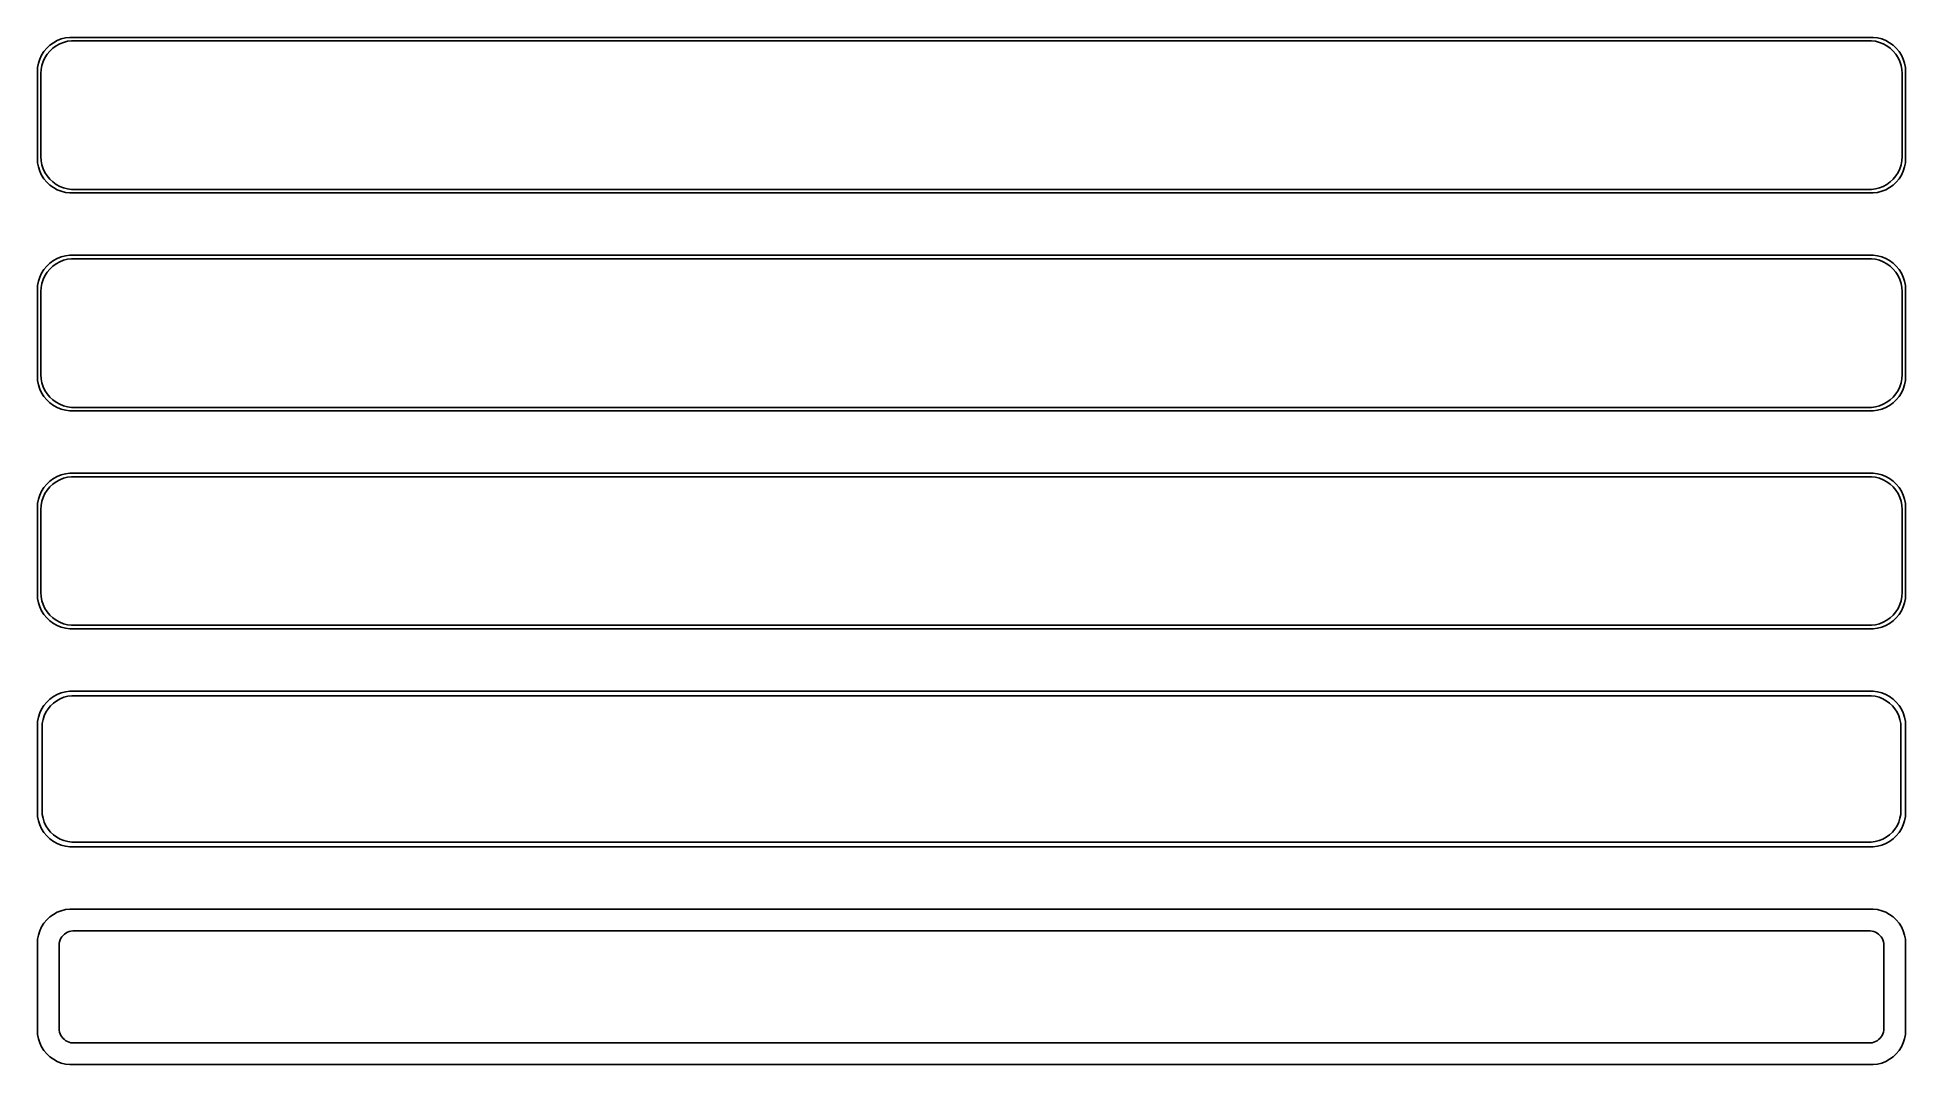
# Model space of a CAD drawing. Header units: metres. Extents: x -135 to 135, y 146 to 295.
import ezdxf

# ---------------------------------------------------------------- set-up
doc = ezdxf.new("R2010")
doc.units = ezdxf.units.M

msp = doc.modelspace()

# ---------------------------------------------------------------- linework, layer by layer
for p, q in [((-131.545, 294.505), (-132.129, 294.274)), ((-130.937, 294.661), (-131.545, 294.505)), ((-130.314, 294.74), (-130.937, 294.661)), ((130.314, 294.74), (-130.314, 294.74)), ((130.937, 294.661), (130.314, 294.74)), ((131.545, 294.505), (130.937, 294.661)), ((132.129, 294.274), (131.545, 294.505)), ((-134.382, 292.159), (-134.649, 291.591)), ((-134.045, 292.689), (-134.382, 292.159)), ((-134.166, 291.249), (-133.912, 291.788)), ((-133.645, 293.173), (-134.045, 292.689)), ((-133.912, 291.788), (-133.593, 292.292)), ((-133.187, 293.603), (-133.645, 293.173)), ((-133.593, 292.292), (-133.213, 292.752)), ((-133.213, 292.752), (-132.778, 293.16)), ((-132.679, 293.972), (-133.187, 293.603)), ((-132.778, 293.16), (-132.295, 293.511)), ((-132.129, 294.274), (-132.679, 293.972)), ((-132.295, 293.511), (-131.772, 293.798)), ((-131.772, 293.798), (-131.218, 294.018)), ((-131.218, 294.018), (-130.64, 294.166)), ((-130.64, 294.166), (-130.048, 294.241)), ((-130.048, 294.241), (130.048, 294.241)), ((130.048, 294.241), (130.64, 294.166)), ((130.64, 294.166), (131.218, 294.018)), ((131.218, 294.018), (131.772, 293.798)), ((131.772, 293.798), (132.295, 293.511)), ((132.679, 293.972), (132.129, 294.274)), ((132.295, 293.511), (132.778, 293.16)), ((133.187, 293.603), (132.679, 293.972)), ((132.778, 293.16), (133.213, 292.752)), ((133.645, 293.173), (133.187, 293.603)), ((133.213, 292.752), (133.593, 292.292)), ((133.593, 292.292), (133.912, 291.788)), ((134.045, 292.689), (133.645, 293.173)), ((133.912, 291.788), (134.166, 291.249)), ((134.382, 292.159), (134.045, 292.689)), ((134.649, 291.591), (134.382, 292.159)), ((-134.961, 290.377), (-135, 289.75)), ((-135, 289.75), (-135, 277.25)), ((-134.843, 290.993), (-134.961, 290.377)), ((-134.649, 291.591), (-134.843, 290.993)), ((-134.5, 289.5), (-134.463, 290.095)), ((-134.5, 277.5), (-134.5, 289.5)), ((-134.463, 290.095), (-134.351, 290.681)), ((-134.351, 290.681), (-134.166, 291.249)), ((134.166, 291.249), (134.351, 290.681)), ((134.351, 290.681), (134.463, 290.095)), ((134.463, 290.095), (134.5, 289.5)), ((134.5, 289.5), (134.5, 277.5)), ((134.843, 290.993), (134.649, 291.591)), ((134.961, 290.377), (134.843, 290.993)), ((135, 289.75), (134.961, 290.377)), ((135, 277.25), (135, 289.75)), ((-135, 277.25), (-134.961, 276.623)), ((-134.961, 276.623), (-134.843, 276.007)), ((-134.843, 276.007), (-134.649, 275.409)), ((-134.649, 275.409), (-134.382, 274.841)), ((-134.463, 276.905), (-134.5, 277.5)), ((-134.351, 276.319), (-134.463, 276.905)), ((-134.166, 275.751), (-134.351, 276.319)), ((-133.912, 275.212), (-134.166, 275.751)), ((134.166, 275.751), (133.912, 275.212)), ((134.351, 276.319), (134.166, 275.751)), ((134.463, 276.905), (134.351, 276.319)), ((134.382, 274.841), (134.649, 275.409)), ((134.5, 277.5), (134.463, 276.905)), ((134.649, 275.409), (134.843, 276.007)), ((134.843, 276.007), (134.961, 276.623)), ((134.961, 276.623), (135, 277.25)), ((-134.382, 274.841), (-134.045, 274.311)), ((-134.045, 274.311), (-133.645, 273.827)), ((-133.593, 274.708), (-133.912, 275.212)), ((-133.645, 273.827), (-133.187, 273.397)), ((-133.213, 274.248), (-133.593, 274.708)), ((-132.778, 273.84), (-133.213, 274.248)), ((-133.187, 273.397), (-132.679, 273.028)), ((-132.295, 273.489), (-132.778, 273.84)), ((-132.679, 273.028), (-132.129, 272.726)), ((-131.772, 273.202), (-132.295, 273.489)), ((-132.129, 272.726), (-131.545, 272.495)), ((-131.218, 272.982), (-131.772, 273.202)), ((-130.64, 272.834), (-131.218, 272.982)), ((-130.048, 272.759), (-130.64, 272.834)), ((130.048, 272.759), (-130.048, 272.759)), ((130.64, 272.834), (130.048, 272.759)), ((131.218, 272.982), (130.64, 272.834)), ((131.772, 273.202), (131.218, 272.982)), ((131.545, 272.495), (132.129, 272.726)), ((132.295, 273.489), (131.772, 273.202)), ((132.129, 272.726), (132.679, 273.028)), ((132.778, 273.84), (132.295, 273.489)), ((132.679, 273.028), (133.187, 273.397)), ((133.213, 274.248), (132.778, 273.84)), ((133.187, 273.397), (133.645, 273.827)), ((133.593, 274.708), (133.213, 274.248)), ((133.912, 275.212), (133.593, 274.708)), ((133.645, 273.827), (134.045, 274.311)), ((134.045, 274.311), (134.382, 274.841)), ((-131.545, 272.495), (-130.937, 272.339)), ((-130.937, 272.339), (-130.314, 272.26)), ((-130.314, 272.26), (130.314, 272.26)), ((130.314, 272.26), (130.937, 272.339)), ((130.937, 272.339), (131.545, 272.495)), ((-133.187, 262.103), (-133.645, 261.673)), ((-132.679, 262.472), (-133.187, 262.103)), ((-132.778, 261.66), (-132.295, 262.011)), ((-132.129, 262.774), (-132.679, 262.472)), ((-132.295, 262.011), (-131.772, 262.298)), ((-131.545, 263.005), (-132.129, 262.774)), ((-131.772, 262.298), (-131.218, 262.518)), ((-130.937, 263.161), (-131.545, 263.005)), ((-131.218, 262.518), (-130.64, 262.666)), ((-130.314, 263.24), (-130.937, 263.161)), ((-130.64, 262.666), (-130.048, 262.741)), ((130.314, 263.24), (-130.314, 263.24)), ((-130.048, 262.741), (130.048, 262.741)), ((130.048, 262.741), (130.64, 262.666)), ((130.937, 263.161), (130.314, 263.24)), ((130.64, 262.666), (131.218, 262.518)), ((131.545, 263.005), (130.937, 263.161)), ((131.218, 262.518), (131.772, 262.298)), ((132.129, 262.774), (131.545, 263.005)), ((131.772, 262.298), (132.295, 262.011)), ((132.679, 262.472), (132.129, 262.774)), ((132.295, 262.011), (132.778, 261.66)), ((133.187, 262.103), (132.679, 262.472)), ((133.645, 261.673), (133.187, 262.103)), ((-134.843, 259.493), (-134.961, 258.877)), ((-134.649, 260.091), (-134.843, 259.493)), ((-134.382, 260.659), (-134.649, 260.091)), ((-134.045, 261.189), (-134.382, 260.659)), ((-134.351, 259.181), (-134.166, 259.749)), ((-134.166, 259.749), (-133.912, 260.288)), ((-133.645, 261.673), (-134.045, 261.189)), ((-133.912, 260.288), (-133.593, 260.792)), ((-133.593, 260.792), (-133.213, 261.252)), ((-133.213, 261.252), (-132.778, 261.66)), ((132.778, 261.66), (133.213, 261.252)), ((133.213, 261.252), (133.593, 260.792)), ((133.593, 260.792), (133.912, 260.288)), ((134.045, 261.189), (133.645, 261.673)), ((133.912, 260.288), (134.166, 259.749)), ((134.382, 260.659), (134.045, 261.189)), ((134.166, 259.749), (134.351, 259.181)), ((134.649, 260.091), (134.382, 260.659)), ((134.843, 259.493), (134.649, 260.091)), ((134.961, 258.877), (134.843, 259.493)), ((-134.961, 258.877), (-135, 258.25)), ((-135, 258.25), (-135, 245.75)), ((-134.5, 258), (-134.463, 258.595)), ((-134.5, 246), (-134.5, 258)), ((-134.463, 258.595), (-134.351, 259.181)), ((134.351, 259.181), (134.463, 258.595)), ((134.463, 258.595), (134.5, 258)), ((134.5, 258), (134.5, 246)), ((135, 258.25), (134.961, 258.877)), ((135, 245.75), (135, 258.25)), ((-135, 245.75), (-134.961, 245.123)), ((-134.463, 245.405), (-134.5, 246)), ((134.5, 246), (134.463, 245.405)), ((134.961, 245.123), (135, 245.75)), ((-134.961, 245.123), (-134.843, 244.507)), ((-134.843, 244.507), (-134.649, 243.909)), ((-134.649, 243.909), (-134.382, 243.341)), ((-134.351, 244.819), (-134.463, 245.405)), ((-134.382, 243.341), (-134.045, 242.811)), ((-134.166, 244.251), (-134.351, 244.819)), ((-133.912, 243.712), (-134.166, 244.251)), ((-133.593, 243.208), (-133.912, 243.712)), ((-133.213, 242.748), (-133.593, 243.208)), ((133.593, 243.208), (133.213, 242.748)), ((133.912, 243.712), (133.593, 243.208)), ((134.166, 244.251), (133.912, 243.712)), ((134.045, 242.811), (134.382, 243.341)), ((134.351, 244.819), (134.166, 244.251)), ((134.463, 245.405), (134.351, 244.819)), ((134.382, 243.341), (134.649, 243.909)), ((134.649, 243.909), (134.843, 244.507)), ((134.843, 244.507), (134.961, 245.123)), ((-134.045, 242.811), (-133.645, 242.327)), ((-133.645, 242.327), (-133.187, 241.897)), ((-132.778, 242.34), (-133.213, 242.748)), ((-133.187, 241.897), (-132.679, 241.528)), ((-132.295, 241.989), (-132.778, 242.34)), ((-132.679, 241.528), (-132.129, 241.226)), ((-131.772, 241.702), (-132.295, 241.989)), ((-132.129, 241.226), (-131.545, 240.995)), ((-131.218, 241.482), (-131.772, 241.702)), ((-131.545, 240.995), (-130.937, 240.839)), ((-130.64, 241.334), (-131.218, 241.482)), ((-130.937, 240.839), (-130.314, 240.76)), ((-130.048, 241.259), (-130.64, 241.334)), ((-130.314, 240.76), (130.314, 240.76)), ((130.048, 241.259), (-130.048, 241.259)), ((130.64, 241.334), (130.048, 241.259)), ((130.314, 240.76), (130.937, 240.839)), ((131.218, 241.482), (130.64, 241.334)), ((130.937, 240.839), (131.545, 240.995)), ((131.772, 241.702), (131.218, 241.482)), ((131.545, 240.995), (132.129, 241.226)), ((132.295, 241.989), (131.772, 241.702)), ((132.129, 241.226), (132.679, 241.528)), ((132.778, 242.34), (132.295, 241.989)), ((132.679, 241.528), (133.187, 241.897)), ((133.213, 242.748), (132.778, 242.34)), ((133.187, 241.897), (133.645, 242.327)), ((133.645, 242.327), (134.045, 242.811)), ((-134.045, 229.689), (-134.382, 229.159)), ((-133.645, 230.173), (-134.045, 229.689)), ((-133.187, 230.603), (-133.645, 230.173)), ((-133.593, 229.292), (-133.213, 229.752)), ((-133.213, 229.752), (-132.778, 230.16)), ((-132.679, 230.972), (-133.187, 230.603)), ((-132.778, 230.16), (-132.295, 230.511)), ((-132.129, 231.274), (-132.679, 230.972)), ((-132.295, 230.511), (-131.772, 230.798)), ((-131.545, 231.505), (-132.129, 231.274)), ((-131.772, 230.798), (-131.218, 231.018)), ((-130.937, 231.661), (-131.545, 231.505)), ((-131.218, 231.018), (-130.64, 231.166)), ((-130.314, 231.74), (-130.937, 231.661)), ((-130.64, 231.166), (-130.048, 231.241)), ((130.314, 231.74), (-130.314, 231.74)), ((-130.048, 231.241), (130.048, 231.241)), ((130.048, 231.241), (130.64, 231.166)), ((130.937, 231.661), (130.314, 231.74)), ((130.64, 231.166), (131.218, 231.018)), ((131.545, 231.505), (130.937, 231.661)), ((131.218, 231.018), (131.772, 230.798)), ((132.129, 231.274), (131.545, 231.505)), ((131.772, 230.798), (132.295, 230.511)), ((132.679, 230.972), (132.129, 231.274)), ((132.295, 230.511), (132.778, 230.16)), ((133.187, 230.603), (132.679, 230.972)), ((132.778, 230.16), (133.213, 229.752)), ((133.645, 230.173), (133.187, 230.603)), ((133.213, 229.752), (133.593, 229.292)), ((134.045, 229.689), (133.645, 230.173)), ((134.382, 229.159), (134.045, 229.689)), ((-134.961, 227.377), (-135, 226.75)), ((-134.843, 227.993), (-134.961, 227.377)), ((-134.649, 228.591), (-134.843, 227.993)), ((-134.382, 229.159), (-134.649, 228.591)), ((-134.5, 226.5), (-134.463, 227.095)), ((-134.463, 227.095), (-134.351, 227.681)), ((-134.351, 227.681), (-134.166, 228.249)), ((-134.166, 228.249), (-133.912, 228.788)), ((-133.912, 228.788), (-133.593, 229.292)), ((133.593, 229.292), (133.912, 228.788)), ((133.912, 228.788), (134.166, 228.249)), ((134.166, 228.249), (134.351, 227.681)), ((134.351, 227.681), (134.463, 227.095)), ((134.649, 228.591), (134.382, 229.159)), ((134.463, 227.095), (134.5, 226.5)), ((134.843, 227.993), (134.649, 228.591)), ((134.961, 227.377), (134.843, 227.993)), ((135, 226.75), (134.961, 227.377)), ((-135, 226.75), (-135, 214.25)), ((-134.5, 214.5), (-134.5, 226.5)), ((134.5, 226.5), (134.5, 214.5)), ((135, 214.25), (135, 226.75)), ((-135, 214.25), (-134.961, 213.623)), ((-134.961, 213.623), (-134.843, 213.007)), ((-134.463, 213.905), (-134.5, 214.5)), ((-134.351, 213.319), (-134.463, 213.905)), ((-134.166, 212.751), (-134.351, 213.319)), ((134.351, 213.319), (134.166, 212.751)), ((134.463, 213.905), (134.351, 213.319)), ((134.5, 214.5), (134.463, 213.905)), ((134.843, 213.007), (134.961, 213.623)), ((134.961, 213.623), (135, 214.25)), ((-134.843, 213.007), (-134.649, 212.409)), ((-134.649, 212.409), (-134.382, 211.841)), ((-134.382, 211.841), (-134.045, 211.311)), ((-133.912, 212.212), (-134.166, 212.751)), ((-134.045, 211.311), (-133.645, 210.827)), ((-133.593, 211.708), (-133.912, 212.212)), ((-133.645, 210.827), (-133.187, 210.397)), ((-133.213, 211.248), (-133.593, 211.708)), ((-132.778, 210.84), (-133.213, 211.248)), ((-132.295, 210.489), (-132.778, 210.84)), ((132.778, 210.84), (132.295, 210.489)), ((133.213, 211.248), (132.778, 210.84)), ((133.187, 210.397), (133.645, 210.827)), ((133.593, 211.708), (133.213, 211.248)), ((133.912, 212.212), (133.593, 211.708)), ((133.645, 210.827), (134.045, 211.311)), ((134.166, 212.751), (133.912, 212.212)), ((134.045, 211.311), (134.382, 211.841)), ((134.382, 211.841), (134.649, 212.409)), ((134.649, 212.409), (134.843, 213.007)), ((-133.187, 210.397), (-132.679, 210.028)), ((-132.679, 210.028), (-132.129, 209.726)), ((-131.772, 210.202), (-132.295, 210.489)), ((-132.129, 209.726), (-131.545, 209.495)), ((-131.218, 209.982), (-131.772, 210.202)), ((-131.545, 209.495), (-130.937, 209.339)), ((-130.64, 209.834), (-131.218, 209.982)), ((-130.937, 209.339), (-130.314, 209.26)), ((-130.048, 209.759), (-130.64, 209.834)), ((-130.314, 209.26), (130.314, 209.26)), ((130.048, 209.759), (-130.048, 209.759)), ((130.64, 209.834), (130.048, 209.759)), ((130.314, 209.26), (130.937, 209.339)), ((131.218, 209.982), (130.64, 209.834)), ((130.937, 209.339), (131.545, 209.495)), ((131.772, 210.202), (131.218, 209.982)), ((131.545, 209.495), (132.129, 209.726)), ((132.295, 210.489), (131.772, 210.202)), ((132.129, 209.726), (132.679, 210.028)), ((132.679, 210.028), (133.187, 210.397)), ((-131.545, 200.005), (-132.129, 199.774)), ((-130.937, 200.161), (-131.545, 200.005)), ((-130.314, 200.24), (-130.937, 200.161)), ((130.314, 200.24), (-130.314, 200.24)), ((130.937, 200.161), (130.314, 200.24)), ((131.545, 200.005), (130.937, 200.161)), ((132.129, 199.774), (131.545, 200.005)), ((-134.382, 197.659), (-134.649, 197.091)), ((-134.045, 198.189), (-134.382, 197.659)), ((-133.645, 198.673), (-134.045, 198.189)), ((-134.007, 196.685), (-133.762, 197.206)), ((-133.762, 197.206), (-133.454, 197.691)), ((-133.187, 199.103), (-133.645, 198.673)), ((-133.454, 197.691), (-133.088, 198.134)), ((-132.679, 199.472), (-133.187, 199.103)), ((-133.088, 198.134), (-132.668, 198.528)), ((-132.129, 199.774), (-132.679, 199.472)), ((-132.668, 198.528), (-132.203, 198.866)), ((-132.203, 198.866), (-131.699, 199.143)), ((-131.699, 199.143), (-131.165, 199.354)), ((-131.165, 199.354), (-130.608, 199.497)), ((-130.608, 199.497), (-130.037, 199.569)), ((-130.037, 199.569), (130.037, 199.569)), ((130.037, 199.569), (130.608, 199.497)), ((130.608, 199.497), (131.165, 199.354)), ((131.165, 199.354), (131.699, 199.143)), ((131.699, 199.143), (132.203, 198.866)), ((132.679, 199.472), (132.129, 199.774)), ((132.203, 198.866), (132.668, 198.528)), ((132.668, 198.528), (133.088, 198.134)), ((133.187, 199.103), (132.679, 199.472)), ((133.088, 198.134), (133.454, 197.691)), ((133.645, 198.673), (133.187, 199.103)), ((133.454, 197.691), (133.762, 197.206)), ((134.045, 198.189), (133.645, 198.673)), ((133.762, 197.206), (134.007, 196.685)), ((134.382, 197.659), (134.045, 198.189)), ((134.649, 197.091), (134.382, 197.659)), ((-134.961, 195.877), (-135, 195.25)), ((-135, 195.25), (-135, 182.75)), ((-134.843, 196.493), (-134.961, 195.877)), ((-134.649, 197.091), (-134.843, 196.493)), ((-134.328, 195), (-134.292, 195.574)), ((-134.328, 183), (-134.328, 195)), ((-134.292, 195.574), (-134.185, 196.139)), ((-134.185, 196.139), (-134.007, 196.685)), ((134.007, 196.685), (134.185, 196.139)), ((134.185, 196.139), (134.292, 195.574)), ((134.292, 195.574), (134.328, 195)), ((134.328, 195), (134.328, 183)), ((134.843, 196.493), (134.649, 197.091)), ((134.961, 195.877), (134.843, 196.493)), ((135, 195.25), (134.961, 195.877)), ((135, 182.75), (135, 195.25)), ((-135, 182.75), (-134.961, 182.123)), ((-134.961, 182.123), (-134.843, 181.507)), ((-134.843, 181.507), (-134.649, 180.909)), ((-134.649, 180.909), (-134.382, 180.341)), ((-134.292, 182.426), (-134.328, 183)), ((-134.185, 181.861), (-134.292, 182.426)), ((-134.007, 181.315), (-134.185, 181.861)), ((-133.762, 180.794), (-134.007, 181.315)), ((134.007, 181.315), (133.762, 180.794)), ((134.185, 181.861), (134.007, 181.315)), ((134.292, 182.426), (134.185, 181.861)), ((134.328, 183), (134.292, 182.426)), ((134.382, 180.341), (134.649, 180.909)), ((134.649, 180.909), (134.843, 181.507)), ((134.843, 181.507), (134.961, 182.123)), ((134.961, 182.123), (135, 182.75)), ((-134.382, 180.341), (-134.045, 179.811)), ((-134.045, 179.811), (-133.645, 179.327)), ((-133.454, 180.309), (-133.762, 180.794)), ((-133.645, 179.327), (-133.187, 178.897)), ((-133.088, 179.866), (-133.454, 180.309)), ((-133.187, 178.897), (-132.679, 178.528)), ((-132.668, 179.472), (-133.088, 179.866)), ((-132.679, 178.528), (-132.129, 178.226)), ((-132.203, 179.134), (-132.668, 179.472)), ((-131.699, 178.857), (-132.203, 179.134)), ((-132.129, 178.226), (-131.545, 177.995)), ((-131.165, 178.646), (-131.699, 178.857)), ((-130.608, 178.503), (-131.165, 178.646)), ((-130.037, 178.431), (-130.608, 178.503)), ((130.037, 178.431), (-130.037, 178.431)), ((130.608, 178.503), (130.037, 178.431)), ((131.165, 178.646), (130.608, 178.503)), ((131.699, 178.857), (131.165, 178.646)), ((131.545, 177.995), (132.129, 178.226)), ((132.203, 179.134), (131.699, 178.857)), ((132.129, 178.226), (132.679, 178.528)), ((132.668, 179.472), (132.203, 179.134)), ((133.088, 179.866), (132.668, 179.472)), ((132.679, 178.528), (133.187, 178.897)), ((133.454, 180.309), (133.088, 179.866)), ((133.187, 178.897), (133.645, 179.327)), ((133.762, 180.794), (133.454, 180.309)), ((133.645, 179.327), (134.045, 179.811)), ((134.045, 179.811), (134.382, 180.341)), ((-131.545, 177.995), (-130.937, 177.839)), ((-130.937, 177.839), (-130.314, 177.76)), ((-130.314, 177.76), (130.314, 177.76)), ((130.314, 177.76), (130.937, 177.839)), ((130.937, 177.839), (131.545, 177.995)), ((-133.187, 167.603), (-133.645, 167.173)), ((-132.679, 167.972), (-133.187, 167.603)), ((-132.129, 168.274), (-132.679, 167.972)), ((-131.545, 168.505), (-132.129, 168.274)), ((-130.937, 168.661), (-131.545, 168.505)), ((-130.314, 168.74), (-130.937, 168.661)), ((130.314, 168.74), (-130.314, 168.74)), ((130.937, 168.661), (130.314, 168.74)), ((131.545, 168.505), (130.937, 168.661)), ((132.129, 168.274), (131.545, 168.505)), ((132.679, 167.972), (132.129, 168.274)), ((133.187, 167.603), (132.679, 167.972)), ((133.645, 167.173), (133.187, 167.603)), ((-134.843, 164.993), (-134.961, 164.377)), ((-134.649, 165.591), (-134.843, 164.993)), ((-134.382, 166.159), (-134.649, 165.591)), ((-134.045, 166.689), (-134.382, 166.159)), ((-133.645, 167.173), (-134.045, 166.689)), ((-131.599, 164.516), (-131.457, 164.74)), ((-131.457, 164.74), (-131.288, 164.944)), ((-131.288, 164.944), (-131.095, 165.125)), ((-131.095, 165.125), (-130.88, 165.281)), ((-130.88, 165.281), (-130.648, 165.409)), ((-130.648, 165.409), (-130.402, 165.506)), ((-130.402, 165.506), (-130.145, 165.572)), ((-130.145, 165.572), (-129.882, 165.605)), ((-129.882, 165.605), (129.882, 165.605)), ((129.882, 165.605), (130.145, 165.572)), ((130.145, 165.572), (130.402, 165.506)), ((130.402, 165.506), (130.648, 165.409)), ((130.648, 165.409), (130.88, 165.281)), ((130.88, 165.281), (131.095, 165.125)), ((131.095, 165.125), (131.288, 164.944)), ((131.288, 164.944), (131.457, 164.74)), ((131.457, 164.74), (131.599, 164.516)), ((134.045, 166.689), (133.645, 167.173)), ((134.382, 166.159), (134.045, 166.689)), ((134.649, 165.591), (134.382, 166.159)), ((134.843, 164.993), (134.649, 165.591)), ((134.961, 164.377), (134.843, 164.993)), ((-134.961, 164.377), (-135, 163.75)), ((-135, 163.75), (-135, 151.25)), ((-131.86, 163.5), (-131.843, 163.764)), ((-131.86, 151.5), (-131.86, 163.5)), ((-131.843, 163.764), (-131.793, 164.025)), ((-131.793, 164.025), (-131.711, 164.277)), ((-131.711, 164.277), (-131.599, 164.516)), ((131.599, 164.516), (131.711, 164.277)), ((131.711, 164.277), (131.793, 164.025)), ((131.793, 164.025), (131.843, 163.764)), ((131.843, 163.764), (131.86, 163.5)), ((131.86, 163.5), (131.86, 151.5)), ((135, 163.75), (134.961, 164.377)), ((135, 151.25), (135, 163.75)), ((-135, 151.25), (-134.961, 150.623)), ((-131.843, 151.236), (-131.86, 151.5)), ((-131.793, 150.975), (-131.843, 151.236)), ((131.843, 151.236), (131.793, 150.975)), ((131.86, 151.5), (131.843, 151.236)), ((134.961, 150.623), (135, 151.25)), ((-134.961, 150.623), (-134.843, 150.007)), ((-134.843, 150.007), (-134.649, 149.409)), ((-134.649, 149.409), (-134.382, 148.841)), ((-134.382, 148.841), (-134.045, 148.311)), ((-131.711, 150.723), (-131.793, 150.975)), ((-131.599, 150.484), (-131.711, 150.723)), ((-131.457, 150.26), (-131.599, 150.484)), ((-131.288, 150.056), (-131.457, 150.26)), ((-131.095, 149.875), (-131.288, 150.056)), ((-130.88, 149.719), (-131.095, 149.875)), ((-130.648, 149.591), (-130.88, 149.719)), ((-130.402, 149.494), (-130.648, 149.591)), ((-130.145, 149.428), (-130.402, 149.494)), ((-129.882, 149.395), (-130.145, 149.428)), ((129.882, 149.395), (-129.882, 149.395)), ((130.145, 149.428), (129.882, 149.395)), ((130.402, 149.494), (130.145, 149.428)), ((130.648, 149.591), (130.402, 149.494)), ((130.88, 149.719), (130.648, 149.591)), ((131.095, 149.875), (130.88, 149.719)), ((131.288, 150.056), (131.095, 149.875)), ((131.457, 150.26), (131.288, 150.056)), ((131.599, 150.484), (131.457, 150.26)), ((131.711, 150.723), (131.599, 150.484)), ((131.793, 150.975), (131.711, 150.723)), ((134.045, 148.311), (134.382, 148.841)), ((134.382, 148.841), (134.649, 149.409)), ((134.649, 149.409), (134.843, 150.007)), ((134.843, 150.007), (134.961, 150.623)), ((-134.045, 148.311), (-133.645, 147.827)), ((-133.645, 147.827), (-133.187, 147.397)), ((-133.187, 147.397), (-132.679, 147.028)), ((-132.679, 147.028), (-132.129, 146.726)), ((-132.129, 146.726), (-131.545, 146.495)), ((-131.545, 146.495), (-130.937, 146.339)), ((-130.937, 146.339), (-130.314, 146.26)), ((-130.314, 146.26), (130.314, 146.26)), ((130.314, 146.26), (130.937, 146.339)), ((130.937, 146.339), (131.545, 146.495)), ((131.545, 146.495), (132.129, 146.726)), ((132.129, 146.726), (132.679, 147.028)), ((132.679, 147.028), (133.187, 147.397)), ((133.187, 147.397), (133.645, 147.827)), ((133.645, 147.827), (134.045, 148.311))]:
    msp.add_line(p, q)

doc.saveas('drawing.dxf')
